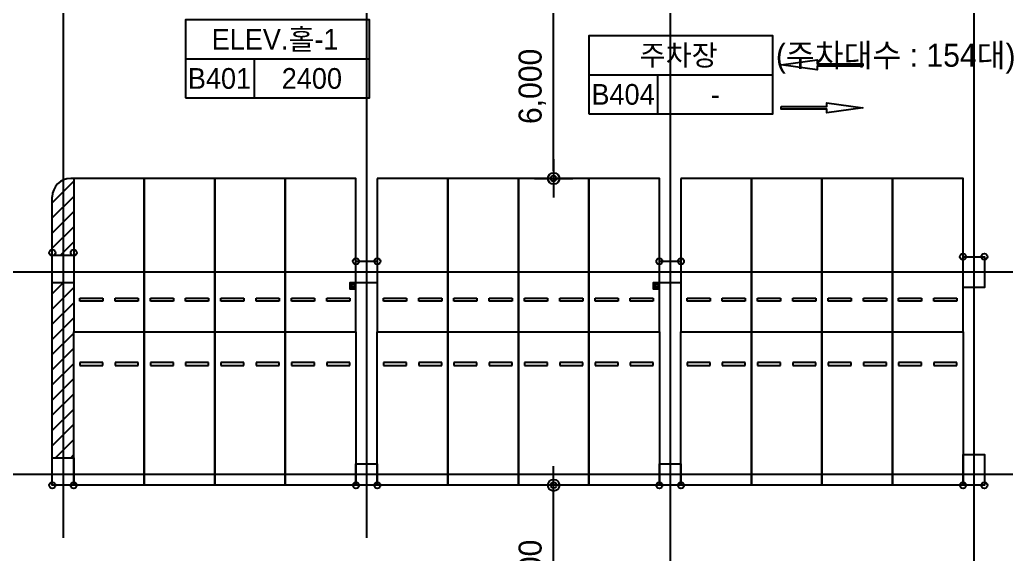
# Model space of a CAD drawing. Header units: metres. Extents: x 630750 to 860239, y 578133 to 726633.
# Drawn here: x 716793 to 748965, y 640213 to 657632 of the extents above; entities that cross this region are included whole.
import ezdxf
from ezdxf.enums import TextEntityAlignment as Align

# ---------------------------------------------------------------- set-up
doc = ezdxf.new("R2010")
doc.units = ezdxf.units.M
doc.header["$LTSCALE"] = 300
doc.layers.get('Defpoints').update_dxf_attribs({"color": 8})
for name, color, linetype in [('A-CEN-1', 1, 'Continuous'), ('A-CON', 2, 'Continuous'), ('A-DIM', 7, 'Continuous'), ('A-HAT-2', 8, 'Continuous'), ('A-PARK', 4, 'Continuous'), ('A-ROM', 7, 'Continuous'), ('A-TXT', 3, 'Continuous'), ('A-코너가드', 7, 'Continuous'), ('DIM', 7, 'Continuous'), ('PAK', 8, 'Continuous'), ('PARK-SOL', 251, 'Continuous'), ('주차장배수', 3, 'Continuous')]:
    doc.layers.add(name, color=color, linetype=linetype)
doc.styles.add('TEXT(돋음)', font='')
doc.styles.add('돋움', font='')
doc.styles.get('TEXT(돋음)').set_extended_font_data('Dotum')
doc.styles.get('돋움').set_extended_font_data('Dotum')
doc.dimstyles.new('DIM250', dxfattribs={"dimscale": 250, "dimtxt": 3, "dimasz": 1, "dimexe": 2, "dimexo": 3, "dimgap": 1, "dimtad": 1, "dimdec": 0, "dimzin": 0, "dimdsep": 46, "dimlunit": 6, "dimtxsty": 'TEXT(돋음)', "dimblk": 'Z_DOT', "dimcen": 2.5, "dimdle": 2, "dimclrd": 256, "dimclre": 256, "dimclrt": 3, "dimadec": 0, "dimazin": 0, "dimtfac": 1, "dimtdec": 0, "dimtix": 1, "dimtmove": 2, "dimatfit": 3, "dimldrblk": 'Z_DOT', "dimfxl": 1, "dimtolj": 1, "dimtzin": 0, "dimarcsym": 0})

# ---------------------------------------------------------------- blocks, each defined once
blk = doc.blocks.new('sym-rom')
at = {"color": 0, "linetype": 'ByBlock'}
for p, q in [((0, 5.1), (24, 5.1)), ((9, 0), (9, 5.1))]:
    blk.add_line(p, q, dxfattribs=at)
blk.add_lwpolyline([(0, 0), (24, 0), (24, 10.2), (0, 10.2)], close=True, dxfattribs=at)
blk = doc.blocks.new('351')
at = {"ltscale": 5}
for points in [[(1383106, 4240352), (1378268, 4241613), (1378848, 4243839), (1383686, 4242578), (1383106, 4240352)], [(1379765, 4243393), (1379576, 4242667)], [(1379673, 4242642), (1379862, 4243368)], [(1379862, 4243368), (1379765, 4243393)], [(1379862, 4243368), (1379765, 4243393)], [(1379576, 4242667), (1379673, 4242642)], [(1379475, 4242280), (1379286, 4241555)], [(1379383, 4241529), (1379572, 4242255)], [(1379572, 4242255), (1379475, 4242280)], [(1379286, 4241555), (1379383, 4241529)]]:
    blk.add_lwpolyline(points, dxfattribs=at)
for points in [[(1379765, 4243393), (1379576, 4242667)], [(1379673, 4242642), (1379862, 4243368)], [(1379576, 4242667), (1379673, 4242642)], [(1379475, 4242280), (1379286, 4241555)], [(1379383, 4241529), (1379572, 4242255)], [(1379572, 4242255), (1379475, 4242280)], [(1379286, 4241555), (1379383, 4241529)]]:
    blk.add_lwpolyline(points)
blk = doc.blocks.new('Z_DOT')
at = {"layer": 'DIM', "color": 7}
for p, q in [((0, -2.5), (0, 2.5)), ((-2.5, 0), (2.5, 0))]:
    blk.add_line(p, q, dxfattribs=at)
for radius in [0.75, 0.375]:
    blk.add_circle((0, 0), radius, dxfattribs=at)
blk = doc.blocks.new('*D94')
at = {"layer": 'A-DIM', "lineweight": -2, "transparency": 16777216}
for p, q in [((734605, 642460), (733705, 642460)), ((734205, 636710), (734205, 642210)), ((734605, 636460), (733705, 636460))]:
    blk.add_line(p, q, dxfattribs=at)
at = {"layer": 'Defpoints', "color": 0, "transparency": 16777216}
for p in [(734205, 642460), (735355, 642460), (735355, 636460)]:
    blk.add_point(p, dxfattribs=at)
at = {"layer": 'A-DIM', "lineweight": -2, "transparency": 16777216, "xscale": 250, "yscale": 250, "zscale": 250}
for p, rotation in [((734205, 642460), 90), ((734205, 636460), 270)]:
    blk.add_blockref('Z_DOT', p, dxfattribs=dict(at, rotation=rotation))
at = {"layer": 'A-DIM', "color": 3, "transparency": 16777216, "insert": (733507, 639460), "char_height": 750, "attachment_point": 5, "rotation": 90, "style": 'TEXT(돋음)'}
blk.add_mtext('\\A1;6,000', dxfattribs=at)
blk = doc.blocks.new('*D96')
at = {"layer": 'A-DIM', "lineweight": -2, "transparency": 16777216}
for p, q in [((734604, 658460), (733704, 658460)), ((734204, 652710), (734204, 658210)), ((734604, 652460), (733704, 652460))]:
    blk.add_line(p, q, dxfattribs=at)
at = {"layer": 'Defpoints', "color": 0, "transparency": 16777216}
for p in [(734204, 658460), (735354, 658460), (735354, 652460)]:
    blk.add_point(p, dxfattribs=at)
at = {"layer": 'A-DIM', "lineweight": -2, "transparency": 16777216, "xscale": 250, "yscale": 250, "zscale": 250}
for p, rotation in [((734204, 658460), 90), ((734204, 652460), 270)]:
    blk.add_blockref('Z_DOT', p, dxfattribs=dict(at, rotation=rotation))
at = {"layer": 'A-DIM', "color": 3, "transparency": 16777216, "insert": (733507, 655460), "char_height": 750, "attachment_point": 5, "rotation": 90, "style": 'TEXT(돋음)'}
blk.add_mtext('\\A1;6,000', dxfattribs=at)

msp = doc.modelspace()

# ---------------------------------------------------------------- linework, layer by layer
at = {"layer": 'A-CEN-1', "linetype": 'Continuous'}
for p, q in [((718204.4, 708258.8), (718204.4, 640745.8)), ((728104.4, 708258.8), (728104.4, 640745.8)), ((738004.4, 708258.8), (738004.4, 629910.2)), ((747904.4, 708258.8), (747904.4, 599232.8)), ((747904.4, 708258.8), (747904.4, 599232.8)), ((796986.4, 649410.2), (657202.6, 649410.2)), ((796986.4, 642810.2), (706281.8, 642810.2))]:
    msp.add_line(p, q, dxfattribs=at)
at = {"layer": 'A-CON'}
for points in [[(717854.4, 649960.2), (718554.4, 649960.2), (718554.4, 649060.2), (717854.4, 649060.2)], [(747554.4, 649910.2), (748254.4, 649910.2), (748254.4, 648910.2), (747554.4, 648910.2)], [(727754.4, 649760.2), (728454.4, 649760.2), (728454.4, 649060.2), (727754.4, 649060.2)], [(737654.4, 649760.2), (738354.4, 649760.2), (738354.4, 649060.2), (737654.4, 649060.2)], [(747554.4, 643460.2), (748254.4, 643460.2), (748254.4, 642460.2), (747554.4, 642460.2)], [(717854.4, 643360.2), (718554.4, 643360.2), (718554.4, 642460.2), (717854.4, 642460.2)], [(727754.4, 643160.2), (728454.4, 643160.2), (728454.4, 642460.2), (727754.4, 642460.2)], [(737654.4, 643160.2), (738354.4, 643160.2), (738354.4, 642460.2), (737654.4, 642460.2)]]:
    msp.add_lwpolyline(points, close=True, dxfattribs=at)
at = {"layer": 'A-HAT-2'}
for p, q in [((718554.4, 652460.2), (718454.4, 652460.2)), ((717854.4, 642460.2), (717854.4, 651860.2))]:
    msp.add_line(p, q, dxfattribs=at)
msp.add_arc((718454.4, 651860.2), 600, 90, 180, dxfattribs=at)
at = {"layer": 'A-PARK', "color": 8}
for points in [[(744287.7, 656120.2), (742793.4, 656120.2), (742793.4, 656000.2), (741621.1, 656160.2), (742793.4, 656320.2), (742793.4, 656200.2), (744287.7, 656200.2)], [(741621.1, 654800.3), (743115.4, 654800.3), (743115.4, 654920.3), (744287.7, 654760.2), (743115.4, 654600.2), (743115.4, 654720.2), (741621.1, 654720.2)]]:
    msp.add_lwpolyline(points, close=True, dxfattribs=at)
at = {"layer": 'A-코너가드'}
for centre in [(717854.4, 650039.7), (718554.4, 650039.7), (747554.4, 649910.2), (748254.4, 649910.2), (727754.4, 649760.2), (728454.4, 649760.2), (737654.4, 649760.2), (738354.4, 649760.2), (717854.4, 642460.2), (718554.4, 642460.2), (727754.4, 642460.2), (728454.4, 642460.2), (737654.4, 642460.2), (738354.4, 642460.2), (747554.4, 642460.2), (748254.4, 642460.2)]:
    msp.add_circle(centre, 100, dxfattribs=at)
at = {"layer": 'PARK-SOL'}
for p, q in [((717854.5, 651669.8), (718554.5, 652369.8)), ((717854.5, 651174.8), (718554.5, 651874.8)), ((717854.5, 650679.8), (718554.5, 651379.8)), ((717854.5, 650184.8), (718554.5, 650884.8)), ((718124.9, 649960.2), (718554.5, 650389.9)), ((717854.5, 648699.9), (718214.8, 649060.2)), ((717854.5, 648204.9), (718554.5, 648904.9)), ((717854.5, 647710), (718554.5, 648410)), ((717854.5, 647215), (718554.5, 647915)), ((717854.5, 646720), (718554.5, 647420)), ((717854.5, 646225), (718554.5, 646925)), ((717854.5, 645730.1), (718554.5, 646430.1)), ((717854.5, 645235.1), (718554.5, 645935.1)), ((717854.5, 644740.1), (718554.5, 645440.1)), ((717854.5, 644245.1), (718554.5, 644945.1)), ((717854.5, 643750.2), (718554.5, 644450.2)), ((717959.6, 643360.2), (718554.5, 643955.2)), ((718454.5, 643360.2), (718554.5, 643460.2))]:
    msp.add_line(p, q, dxfattribs=at)
at = {"layer": '주차장배수', "color": 4}
for p, q in [((727588.6, 648934.4), (727680.2, 649026.1)), ((727720.2, 648986.1), (727628.6, 648894.4)), ((737488.6, 648934.4), (737580.2, 649026.1)), ((737620.2, 648986.1), (737528.6, 648894.4))]:
    msp.add_line(p, q, dxfattribs=at)
for points in [[(727754.4, 649060.2), (727554.4, 649060.2), (727554.4, 648860.2), (727754.4, 648860.2)], [(737654.4, 649060.2), (737454.4, 649060.2), (737454.4, 648860.2), (737654.4, 648860.2)]]:
    msp.add_lwpolyline(points, close=True, dxfattribs=at)
for centre in [(727654.4, 648960.2), (737554.4, 648960.2)]:
    msp.add_circle(centre, 70.7, dxfattribs=at)

# ---------------------------------------------------------------- block references
at = {"layer": 'A-ROM', "color": 7, "xscale": 250, "yscale": 250, "zscale": 250}
for p in [(722195.3, 655081.8), (735356.1, 654562.4)]:
    msp.add_blockref('sym-rom', p, dxfattribs=at)
at = {"layer": 'PAK', "ltscale": 5, "xscale": -1, "rotation": 255.3897951536296}
for p in [(-3733559.9, 383671.5), (-3731259.9, 383671.5), (-3728959.9, 383671.5), (-3726659.9, 383671.5), (-3723659.9, 383671.6), (-3721359.9, 383671.6), (-3719059.9, 383671.6), (-3716759.9, 383671.6), (-3713759.9, 383671.6), (-3711459.9, 383671.6), (-3709159.9, 383671.6), (-3706859.9, 383671.6)]:
    msp.add_blockref('351', p, dxfattribs=at)
at = {"layer": 'PAK', "ltscale": 5, "rotation": 284.6102173901099}
for p in [(-3733560, 911247.9), (-3731260, 911247.9), (-3728960, 911247.9), (-3726660, 911247.9), (-3723660, 911247.9), (-3721360, 911247.9), (-3719060, 911247.9), (-3716760, 911247.9), (-3713760, 911247.9), (-3711460, 911247.9), (-3709160, 911247.9), (-3706860, 911247.9)]:
    msp.add_blockref('351', p, dxfattribs=at)

# ---------------------------------------------------------------- texts
at = {"layer": 'A-ROM', "color": 3, "style": '돋움'}
for s, p in [('ELEV.홀-1', (725119.8, 656994.3)), ('주차장', (738280.7, 656474.9)), ('B401', (723307.4, 655719.3)), ('2400', (726320.3, 655719.3)), ('B404', (736468.2, 655199.9)), ('-', (739481.1, 655199.9))]:
    msp.add_text(s, height=675, dxfattribs=at).set_placement(p, align=Align.MIDDLE_CENTER)
at = {"layer": 'A-TXT', "style": '돋움'}
msp.add_text('(주차대수 : 154대)', height=750, dxfattribs=at).set_placement((741452.1, 656100))

# ---------------------------------------------------------------- dimensions: what is measured, and where the dimension line sits
at = {"layer": 'A-DIM'}
for base, p1, p2, picture, middle in [((734204.4, 658460.2), (735354.4, 652460.2), (735354.4, 658460.2), '*D96', (733506.6, 655460.2)), ((734204.5, 642460.2), (735354.5, 636460.2), (735354.5, 642460.2), '*D94', (733506.8, 639460.2))]:
    dim = msp.add_linear_dim(base=base, p1=p1, p2=p2, angle=90, dimstyle='DIM250', dxfattribs=at)
    dim.commit()
    dim.dimension.update_dxf_attribs({"geometry": picture, "text_midpoint": middle})

doc.saveas('drawing.dxf')
